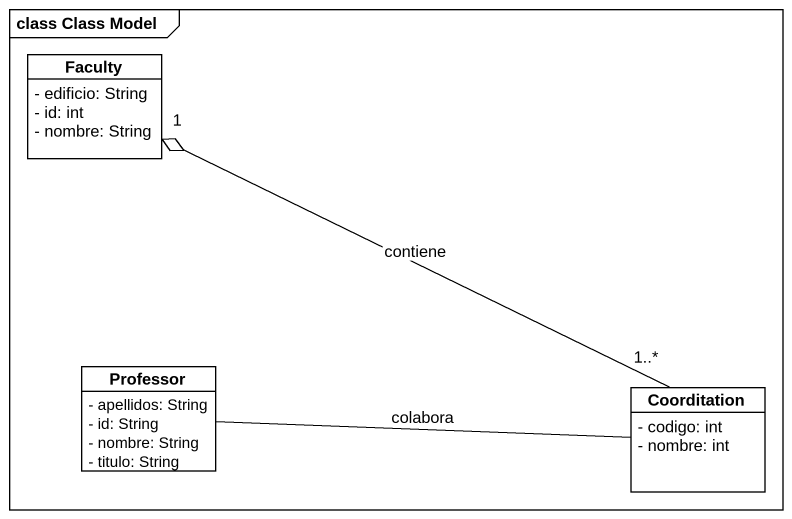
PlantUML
@startuml
mainframe class Class Model
hide circle
hide empty members
skinparam classAttributeIconSize 0
class Faculty {
  - edificio: String
  - id: int
  - nombre: String
}
class Professor {
  - apellidos: String
  - id: String
  - nombre: String
  - titulo: String
}
class Coorditation {
  - codigo: int
  - nombre: int
}
Professor -right- Coorditation : colabora
Coorditation "1..*" -left-o "1" Faculty : contiene
@enduml
